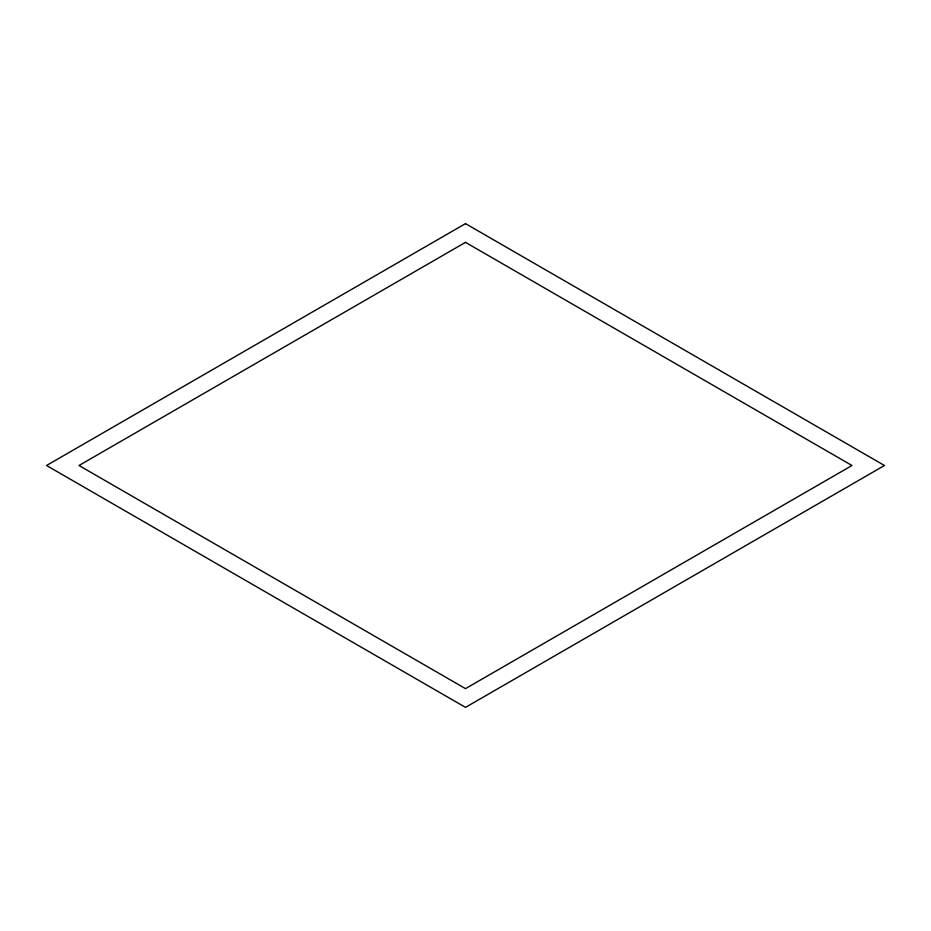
<?xml version="1.0" encoding="UTF-8"?>
<svg xmlns="http://www.w3.org/2000/svg" width="931" height="931" viewBox="0 0 931 931"><rect width="100%" height="100%" fill="white"/><g stroke="black" fill="none" stroke-linecap="round" stroke-linejoin="round"><path stroke-width="1.4" d="M465.5 223.626L46.55 465.5L465.5 707.374L884.45 465.5L465.5 223.626M465.5 242.363L79.019 465.5L465.5 688.637L851.981 465.5L465.5 242.363"/></g></svg>
